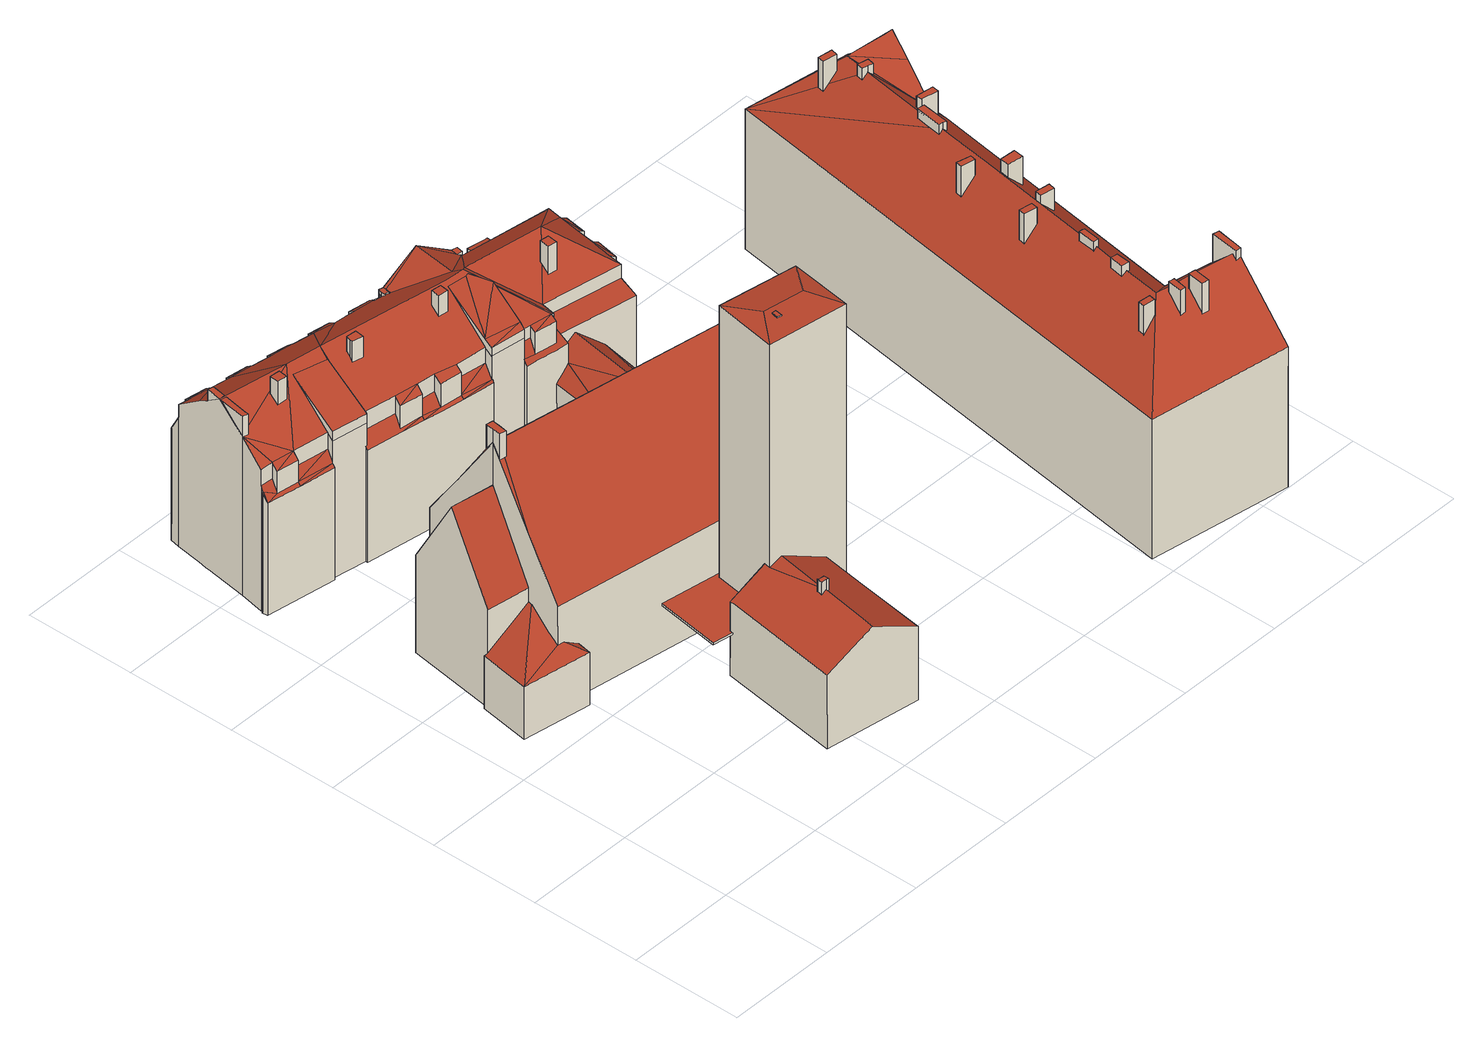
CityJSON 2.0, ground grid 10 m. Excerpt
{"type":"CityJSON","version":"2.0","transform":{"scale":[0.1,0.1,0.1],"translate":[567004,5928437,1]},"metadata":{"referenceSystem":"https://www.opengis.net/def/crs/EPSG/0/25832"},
"CityObjects":{
"building1":{"type":"Building","attributes":{"Grundfläche 2D":"136.813743","Grundhöhe NN":"1.705"},"children":["building1-1","building1-2","building1-3","building1-4"],"geometry":[{"type":"Solid","lod":"3","boundaries":[[[[0,1,2,3,4,5,6,7,8]],[[9,10,11,12,13,8,7,6]],[[12,1,0,8,7,8,13]],[[14,15,16]],[[17,16,15,18]],[[14,19,18,15]],[[17,18,19]],[[20,21,22,23,2,1,14,16,24,25]],[[11,26,27,28,29,19,14,1,12]],[[17,19,29,30]],[[25,24,16,17,30,20]],[[4,3,31,32,33,34,5]],[[9,6,5,34,35]],[[26,11,10,9,35,28,27]],[[31,3,2,23,22,21,33,32]],[[20,30,29,28,35,34,33,21]]]],"semantics":{"surfaces":[{"type":"RoofSurface"},{"type":"WallSurface"},{"type":"GroundSurface"}],"values":[[0,0,0,0,0,0,0,1,1,1,1,1,1,1,1,2]]}}]},
"building1-1":{"type":"BuildingInstallation","parents":["building1"],"geometry":[{"type":"MultiSurface","lod":"3","boundaries":[[[36,37,38,39,40,41,42]],[[43,44,38,37]],[[44,8,39,38]],[[45,40,39,8]],[[45,46,47,42,41,40]],[[0,48,43,37,36,42,47,13]]],"semantics":{"surfaces":[{"type":"RoofSurface"},{"type":"WallSurface"}],"values":[0,1,1,1,1,1]}}]},
"building1-2":{"type":"BuildingInstallation","parents":["building1"],"geometry":[{"type":"MultiSurface","lod":"3","boundaries":[[[49,50,51,52]],[[49,52,53]],[[50,49,53,54]],[[51,55,52]],[[51,50,54,55]]],"semantics":{"surfaces":[{"type":"RoofSurface"},{"type":"WallSurface"}],"values":[0,1,1,1,1]}}]},
"building1-3":{"type":"BuildingInstallation","parents":["building1"],"geometry":[{"type":"MultiSurface","lod":"3","boundaries":[[[56,57,58,26]],[[58,59,27,26]],[[57,56,60,61]],[[61,59,58,57]],[[26,27,60,56]],[[27,59,61,60]]],"semantics":{"surfaces":[{"type":"RoofSurface"},{"type":"WallSurface"},{"type":"OuterCeilingSurface"}],"values":[0,1,1,1,1,2]}}]},
"building1-4":{"type":"BuildingInstallation","parents":["building1"],"geometry":[{"type":"MultiSurface","lod":"3","boundaries":[[[62,63,31,23,24,64,65,66]],[[24,25,67,64]],[[63,68,32,31]],[[65,64,67,69]],[[31,32,22,23]],[[23,22,25,24]],[[66,65,69,70]],[[62,66,70,71]],[[63,62,71,68]],[[68,71,70,69,67,25,22,32]]],"semantics":{"surfaces":[{"type":"RoofSurface"},{"type":"WallSurface"},{"type":"OuterCeilingSurface"}],"values":[0,1,1,1,1,1,1,1,1,2]}}]},
"building2":{"type":"Building","attributes":{"Grundfläche 2D":"391.234930","Grundhöhe NN":"1.338"},"children":["building2-1","building2-2","building2-3"],"geometry":[{"type":"Solid","lod":"3","boundaries":[[[[72,73,74,75,76,77,78]],[[79,72,78,80]],[[81,82,78,77,83,84,85,86,87,88]],[[82,81,89,78]],[[80,78,89]],[[90,91,92,93,94]],[[95,96,97,91,90]],[[98,97,96]],[[99,100,101]],[[99,102,103,100]],[[104,105,103,102]],[[106,103,105,107,108]],[[109,110,111,76,75,74,73,102,99,101]],[[112,84,83,77,76,111,113,114]],[[88,87,86,85,84,112,115]],[[96,95,80,89,81,88,115,116,98]],[[95,90,80]],[[107,105,104,102,73,72,79,80,90,94]],[[97,98,116,117]],[[93,92,91,97,117,118,108]],[[93,108,107,94]],[[106,108,118,119]],[[103,106,119,120]],[[100,103,120,121]],[[101,100,121,109]],[[117,116,115,112,114,113,111,110,109,121,120,119,118]]]],"semantics":{"surfaces":[{"type":"RoofSurface"},{"type":"WallSurface"},{"type":"GroundSurface"}],"values":[[0,0,0,0,0,0,0,0,0,0,0,0,1,1,1,1,1,1,1,1,1,1,1,1,1,2]]}}]},
"building2-1":{"type":"BuildingInstallation","parents":["building2"],"geometry":[{"type":"MultiSurface","lod":"3","boundaries":[[[122,123,124,125,126,127]],[[128,123,122,79]],[[124,123,128,78]],[[129,125,124,78]],[[82,89,126,125,129]],[[89,80,127,126]],[[80,79,122,127]]],"semantics":{"surfaces":[{"type":"RoofSurface"},{"type":"WallSurface"}],"values":[0,1,1,1,1,1,1]}}]},
"building2-2":{"type":"BuildingInstallation","parents":["building2"],"geometry":[{"type":"MultiSurface","lod":"3","boundaries":[[[130,131,132,133]],[[130,133,134,135]],[[132,131,86]],[[135,134,85]],[[85,86,131,130,135]]],"semantics":{"surfaces":[{"type":"RoofSurface"},{"type":"WallSurface"}],"values":[0,0,1,1,1]}}]},
"building2-3":{"type":"BuildingInstallation","parents":["building2"],"geometry":[{"type":"MultiSurface","lod":"3","boundaries":[[[136,137,138,139,140]],[[141,137,136,142]],[[142,136,140,143,144]],[[140,139,145,143]],[[141,142,144,146]],[[138,147,137,141,146,148,149,145,139]],[[148,146,144,143,145,149]]],"semantics":{"surfaces":[{"type":"RoofSurface"},{"type":"WallSurface"},{"type":"OuterCeilingSurface"}],"values":[0,0,1,1,1,1,2]}}]},
"building3":{"type":"Building","attributes":{"Grundfläche 2D":"419.061663","Grundhöhe NN":"2.235"},"children":["building3-1","building3-2","building3-3","building3-4","building3-5","building3-6","building3-7"],"geometry":[{"type":"Solid","lod":"3","boundaries":[[[[150,151,152]],[[153,154,150]],[[154,155,151,150]],[[154,153,156,157]],[[158,154,157]],[[159,160,161,162,163,164]],[[165,166,167]],[[168,169,165]],[[169,166,165]],[[170,169,168]],[[166,169,171,172]],[[161,160,173,171,169,174]],[[175,173,160]],[[176,177,178]],[[179,177,176]],[[173,175,178,177,180,181,182,158,157,156,183,184,185,186,187,188]],[[189,190,181,180]],[[191,186,185]],[[192,186,191]],[[193,187,186]],[[194,195,187,193]],[[196,194,197,198,199]],[[198,195,194,196,199]],[[200,201,202,203,204,198,197]],[[201,205,206,202]],[[207,202,206]],[[208,204,203]],[[209,210,208]],[[210,204,208]],[[211,198,204]],[[212,213,195,198,211]],[[214,215,212,216,217]],[[212,215,218,213]],[[213,212,213,195]],[[195,213,218,187]],[[219,220,215,221,222]],[[219,223,218,215,220]],[[224,225,226,173,188,187,218,223,219]],[[227,228,229,225,224]],[[230,231,226]],[[231,173,226]],[[232,231,230]],[[233,234,235,236,171,173,231]],[[237,234,233]],[[238,234,237]],[[239,236,235]],[[240,236,239]],[[241,242,243,244,245,246,171,236]],[[247,248,241]],[[248,249,242,241]],[[250,248,247]],[[166,172,171,246]],[[251,252,253,254,255,256,257,258,259,260,261,262,263]],[[261,260,264]],[[265,266,263]],[[263,266,267,268,269,270]],[[270,251,263]],[[271,266,265]],[[272,273,274,275,276,277,276,278,279,266,271,280]],[[281,273,272]],[[282,283,281]],[[283,273,281]],[[284,283,282]],[[285,286,287,284]],[[283,284,287,288,289]],[[290,291,286,285]],[[291,292,293,294,295]],[[286,291,295,296,297]],[[298,299,300,293,292]],[[301,302,299]],[[302,300,299]],[[303,302,301]],[[304,305,303]],[[305,302,303]],[[304,306,307,305]],[[302,308,309,300]],[[293,310,311,294]],[[288,287,312,313]],[[314,273,283]],[[315,273,314]],[[316,278,276,317]],[[318,319,320,321,322,323,324,325]],[[326,320,319]],[[326,327,328,329,330]],[[330,320,326]],[[331,332,333,328]],[[333,329,328]],[[334,329,333]],[[335,329,334]],[[320,330,336,337]],[[338,339,340,341,342,343,344,345]],[[346,343,342]],[[344,347,348,345]],[[349,342,341]],[[350,342,349]],[[351,352,353,350,349]],[[261,353,352]],[[264,353,261]],[[264,354,355,353]],[[130,135,356,357]],[[358,356,135]],[[359,130,357,360]],[[131,130,359,361]],[[361,359,362]],[[363,364,365,366]],[[363,367,368]],[[368,364,363]],[[368,369,370,364]],[[371,372,369]],[[372,370,369]],[[373,370,372]],[[374,370,373]],[[375,184,183,153,150,152]],[[156,153,183]],[[158,182,376,155,154]],[[375,152,151,155,376,377]],[[164,378,175,160,159]],[[174,379,162,161]],[[379,380,378,164,163,162]],[[331,328,327,326,319,318,381,382]],[[332,331,382,383]],[[318,325,384,381]],[[167,366,365,165]],[[165,365,364,168]],[[168,364,370,170]],[[170,370,374,169]],[[169,374,373,174]],[[174,373,372,379]],[[324,378,380,379,372,385,384,325]],[[378,324,323,175]],[[175,323,322,178]],[[178,322,321,176]],[[179,176,321,320]],[[179,320,337,177]],[[177,337,336,180]],[[180,336,330,189]],[[190,189,330,329]],[[190,329,335,181]],[[181,335,334,182]],[[182,334,333,376]],[[386,345,375,377,376,333,332,383]],[[375,345,348,184]],[[184,348,347,185]],[[185,347,344,191]],[[191,344,343,192]],[[192,343,346,186]],[[186,346,342,193]],[[193,342,350,194]],[[194,350,353,197]],[[201,200,197,353,355,354]],[[387,264,260,205,201,354,388]],[[259,258,257,207,206,205,260]],[[202,207,257,256,255]],[[202,255,254,203]],[[209,208,203,254,253,252]],[[270,210,209,252,251]],[[267,204,210,270,269,268]],[[204,267,266,211]],[[278,316,212,211,266,279]],[[217,216,212,316,317,276]],[[276,275,217]],[[275,274,273,222,221,215,214,217]],[[222,273,315,219]],[[224,219,315,314]],[[224,314,283,227]],[[229,228,227,283,289,288]],[[229,288,313,225]],[[226,225,313,312]],[[226,312,287,230]],[[232,230,287,286]],[[232,286,297,231]],[[233,231,297,296]],[[233,296,295,237]],[[238,237,295,294]],[[238,294,311,234]],[[234,311,310,235]],[[235,310,293,239]],[[239,293,300,240]],[[240,300,309,236]],[[236,309,308,241]],[[241,308,302,247]],[[247,302,305,250]],[[250,305,307,248]],[[248,307,306,249]],[[166,389,390,366,167]],[[391,392,389,166,246,245,244,243,242,249,306,393,394,395]],[[338,345,386,396]],[[359,341,340,339,338,396,397,362]],[[341,359,360,349]],[[398,399,352,351,349,360,357,356]],[[261,352,399,400]],[[354,264,387,388]],[[265,263,262,261,400,401]],[[304,303,301,299,298,292,291,290,285,284,282,281,272,280,271,265,401,402]],[[306,304,402,393]],[[403,404,405,406,407,408,409,410,361,362,397]],[[358,135,130,131,361,410,411]],[[412,413,414,415,416,417,418,398,356,358,411]],[[363,366,390,419]],[[367,363,419,420]],[[368,367,420,421]],[[422,371,369,368,421]],[[372,371,422,385]],[[413,412,409,408]],[[418,417,404,403]],[[409,412,411,410]],[[419,390,389,392,391,395,394,393,402,401,400,399,398,418,403,397,396,386,383,382,381,384,385,422,421,420]],[[405,404,417,416]],[[416,415,406,405]],[[415,414,407,406]],[[414,413,408,407]]]],"semantics":{"surfaces":[{"type":"RoofSurface"},{"type":"WallSurface"},{"type":"GroundSurface"},{"type":"OuterCeilingSurface"}],"values":[[0,0,0,0,0,0,0,0,0,0,0,0,0,0,0,0,0,0,0,0,0,0,0,0,0,0,0,0,0,0,0,0,0,0,0,0,0,0,0,0,0,0,0,0,0,0,0,0,0,0,0,0,0,0,0,0,0,0,0,0,0,0,0,0,0,0,0,0,0,0,0,0,0,0,0,0,0,0,0,0,0,0,0,0,0,0,0,0,0,0,0,0,0,0,0,0,0,0,0,0,0,0,0,0,0,0,0,0,0,0,0,0,1,1,1,1,1,1,1,1,1,1,1,1,1,1,1,1,1,1,1,1,1,1,1,1,1,1,1,1,1,1,1,1,1,1,1,1,1,1,1,1,1,1,1,1,1,1,1,1,1,1,1,1,1,1,1,1,1,1,1,1,1,1,1,1,1,1,1,1,1,1,1,1,1,1,1,1,1,1,1,1,1,1,1,1,1,1,1,1,1,1,1,1,1,2,2,3,3,3,3]]}}]},
"building3-1":{"type":"BuildingInstallation","parents":["building3"],"geometry":[{"type":"MultiSurface","lod":"3","boundaries":[[[423,424,425,426,427,428]],[[426,425,429,430]],[[427,426,430,431]],[[432,423,428,427,431,433]],[[424,423,432,434]],[[425,424,434,429]]],"semantics":{"surfaces":[{"type":"RoofSurface"},{"type":"WallSurface"}],"values":[0,1,1,1,1,1]}}]},
"building3-2":{"type":"BuildingInstallation","parents":["building3"],"geometry":[{"type":"MultiSurface","lod":"3","boundaries":[[[435,436,437,438,439]],[[440,199,441,437,436,435]],[[442,438,437,441,196]],[[442,443,439,438]],[[443,440,435,439]]],"semantics":{"surfaces":[{"type":"RoofSurface"},{"type":"WallSurface"}],"values":[0,1,1,1,1]}}]},
"building3-3":{"type":"BuildingInstallation","parents":["building3"],"geometry":[{"type":"MultiSurface","lod":"3","boundaries":[[[444,445,214,446,447,448,449]],[[220,221,450,451,452,453,454,455,456,457]],[[217,445,444,449,212,216]],[[449,458,212]],[[445,217,214]],[[221,222,450]],[[451,450,222,219]],[[459,452,451,219]],[[223,460,455,454,453,452,459,461]],[[456,455,460,462]],[[456,462,457]],[[458,449,448,447,213]]],"semantics":{"surfaces":[{"type":"RoofSurface"},{"type":"WallSurface"}],"values":[0,0,1,1,1,1,1,1,1,1,1,1]}}]},
"building3-4":{"type":"BuildingInstallation","parents":["building3"],"geometry":[{"type":"MultiSurface","lod":"3","boundaries":[[[463,464,465,466]],[[466,465,467,468]],[[463,466,468,469]],[[464,463,469,470]],[[465,464,470,467]]],"semantics":{"surfaces":[{"type":"RoofSurface"},{"type":"WallSurface"}],"values":[0,1,1,1,1]}}]},
"building3-5":{"type":"BuildingInstallation","parents":["building3"],"geometry":[{"type":"MultiSurface","lod":"3","boundaries":[[[471,472,473,474,475,476,246]],[[477,478,246,479,480]],[[480,479,166,481]],[[481,172,482,477,480]],[[478,477,482]],[[483,484,474,473,472,471,485]],[[484,244,475,474]],[[246,476,475,244,245]],[[479,246,166]]],"semantics":{"surfaces":[{"type":"RoofSurface"},{"type":"WallSurface"}],"values":[0,0,1,1,1,1,1,1,1]}}]},
"building3-6":{"type":"BuildingInstallation","parents":["building3"],"geometry":[{"type":"MultiSurface","lod":"3","boundaries":[[[486,487,488,489,490]],[[488,487,279,491]],[[277,490,489,488,491,492]],[[486,490,277,278]],[[487,486,278,279]]],"semantics":{"surfaces":[{"type":"RoofSurface"},{"type":"WallSurface"}],"values":[0,1,1,1,1]}}]},
"building3-7":{"type":"BuildingInstallation","parents":["building3"],"geometry":[{"type":"MultiSurface","lod":"3","boundaries":[[[493,494,495,496]],[[496,495,497,498]],[[493,496,498,499]],[[494,493,499,500]],[[495,494,500,497]]],"semantics":{"surfaces":[{"type":"RoofSurface"},{"type":"WallSurface"}],"values":[0,1,1,1,1]}}]},
"building4":{"type":"Building","attributes":{"Grundfläche 2D":"519.005661","Grundhöhe NN":"1.230"},"children":["building4-1","building4-2","building4-3","building4-4","building4-5","building4-6","building4-7","building4-8","building4-9","building4-10","building4-11","building4-12","building4-13","building4-14"],"geometry":[{"type":"Solid","lod":"3","boundaries":[[[[501,502,503,504,505,506,507,508]],[[509,510,511,508,507,506,505,504]],[[512,513,514,515,516,517,518,519,520,521,508,511,522]],[[512,523,513]],[[524,525,513,523]],[[515,514,515,516]],[[526,527,528]],[[529,524,523]],[[530,524,529]],[[531,528,524,530]],[[527,524,528]],[[515,527,501,508,521,520,519,518,517,516]],[[513,527,515,514]],[[524,527,513,525]],[[510,509,504,503,502,532,533]],[[511,510,533,534]],[[522,511,534,535]],[[512,522,535,536]],[[531,530,529,523,512,536,537]],[[528,531,537,538]],[[526,528,538,539]],[[527,526,539,540]],[[501,527,540,541]],[[502,501,541,532]],[[535,534,533,532,541,540,539,538,537,536]]]],"semantics":{"surfaces":[{"type":"RoofSurface"},{"type":"WallSurface"},{"type":"GroundSurface"}],"values":[[0,0,0,0,0,0,0,0,0,0,0,0,0,0,1,1,1,1,1,1,1,1,1,1,2]]}}]},
"building4-1":{"type":"BuildingInstallation","parents":["building4"],"geometry":[{"type":"MultiSurface","lod":"3","boundaries":[[[542,543,544,545,546]],[[543,542,547,548]],[[525,549,544,543,548]],[[549,550,545,544]],[[546,545,550,513]],[[542,546,513,547]]],"semantics":{"surfaces":[{"type":"RoofSurface"},{"type":"WallSurface"}],"values":[0,1,1,1,1,1]}}]},
"building4-2":{"type":"BuildingInstallation","parents":["building4"],"geometry":[{"type":"MultiSurface","lod":"3","boundaries":[[[551,552,553,554,555]],[[553,552,556,557]],[[558,555,554,553,557,520]],[[551,555,558,559]],[[521,556,552,551,559]]],"semantics":{"surfaces":[{"type":"RoofSurface"},{"type":"WallSurface"}],"values":[0,1,1,1,1]}}]},
"building4-3":{"type":"BuildingInstallation","parents":["building4"],"geometry":[{"type":"MultiSurface","lod":"3","boundaries":[[[560,561,562,563,564]],[[560,564,565,515]],[[561,560,515,566]],[[562,561,566,567]],[[563,562,567,514,568]],[[564,563,568,565]]],"semantics":{"surfaces":[{"type":"RoofSurface"},{"type":"WallSurface"}],"values":[0,1,1,1,1,1]}}]},
"building4-4":{"type":"BuildingInstallation","parents":["building4"],"geometry":[{"type":"MultiSurface","lod":"3","boundaries":[[[569,570,571,572]],[[573,574,572,571]],[[569,572,574,575]],[[570,569,575,576]],[[571,570,576,573]]],"semantics":{"surfaces":[{"type":"RoofSurface"},{"type":"WallSurface"}],"values":[0,1,1,1,1]}}]},
"building4-5":{"type":"BuildingInstallation","parents":["building4"],"geometry":[{"type":"MultiSurface","lod":"3","boundaries":[[[577,578,579,580]],[[578,577,581,582]],[[579,578,582,583]],[[583,584,580,579]],[[584,581,577,580]]],"semantics":{"surfaces":[{"type":"RoofSurface"},{"type":"WallSurface"}],"values":[0,1,1,1,1]}}]},
"building4-6":{"type":"BuildingInstallation","parents":["building4"],"geometry":[{"type":"MultiSurface","lod":"3","boundaries":[[[585,586,587,588]],[[589,590,586,585]],[[591,587,586,590]],[[591,592,588,587]],[[589,585,588,592]]],"semantics":{"surfaces":[{"type":"RoofSurface"},{"type":"WallSurface"}],"values":[0,1,1,1,1]}}]},
"building4-7":{"type":"BuildingInstallation","parents":["building4"],"geometry":[{"type":"MultiSurface","lod":"3","boundaries":[[[593,594,595,596]],[[596,595,597,598]],[[593,596,598,599]],[[594,593,599,600]],[[595,594,600,597]]],"semantics":{"surfaces":[{"type":"RoofSurface"},{"type":"WallSurface"}],"values":[0,1,1,1,1]}}]},
"building4-8":{"type":"BuildingInstallation","parents":["building4"],"geometry":[{"type":"MultiSurface","lod":"3","boundaries":[[[601,602,603,604]],[[604,603,605,606]],[[601,604,606,607]],[[602,601,607,608]],[[603,602,608,605]]],"semantics":{"surfaces":[{"type":"RoofSurface"},{"type":"WallSurface"}],"values":[0,1,1,1,1]}}]},
"building4-9":{"type":"BuildingInstallation","parents":["building4"],"geometry":[{"type":"MultiSurface","lod":"3","boundaries":[[[609,610,611,612]],[[612,611,613,614]],[[609,612,614,615]],[[610,609,615,616]],[[611,610,616,613]]],"semantics":{"surfaces":[{"type":"RoofSurface"},{"type":"WallSurface"}],"values":[0,1,1,1,1]}}]},
"building4-10":{"type":"BuildingInstallation","parents":["building4"],"geometry":[{"type":"MultiSurface","lod":"3","boundaries":[[[617,618,619,620,621]],[[619,618,622,623]],[[624,621,620,619,623,518]],[[617,621,624,625]],[[519,622,618,617,625]]],"semantics":{"surfaces":[{"type":"RoofSurface"},{"type":"WallSurface"}],"values":[0,1,1,1,1]}}]},
"building4-11":{"type":"BuildingInstallation","parents":["building4"],"geometry":[{"type":"MultiSurface","lod":"3","boundaries":[[[626,627,628,629,630]],[[631,632,628,627]],[[630,629,628,632,633,634]],[[635,626,630,634]],[[635,631,627,626]]],"semantics":{"surfaces":[{"type":"RoofSurface"},{"type":"WallSurface"}],"values":[0,1,1,1,1]}}]},
"building4-12":{"type":"BuildingInstallation","parents":["building4"],"geometry":[{"type":"MultiSurface","lod":"3","boundaries":[[[636,637,638,639]],[[640,641,639,638]],[[636,639,641,642]],[[642,643,637,636]],[[638,637,643,640]]],"semantics":{"surfaces":[{"type":"RoofSurface"},{"type":"WallSurface"}],"values":[0,1,1,1,1]}}]},
"building4-13":{"type":"BuildingInstallation","parents":["building4"],"geometry":[{"type":"MultiSurface","lod":"3","boundaries":[[[644,645,646,647]],[[504,509,645,644,503]],[[509,648,646,645]],[[648,649,505,650,647,646]],[[644,647,650,503]]],"semantics":{"surfaces":[{"type":"RoofSurface"},{"type":"WallSurface"}],"values":[0,1,1,1,1]}}]},
"building4-14":{"type":"BuildingInstallation","parents":["building4"],"geometry":[{"type":"MultiSurface","lod":"3","boundaries":[[[651,652,653,654]],[[653,652,655,656]],[[654,653,656,657]],[[651,654,657,658]],[[652,651,658,655]]],"semantics":{"surfaces":[{"type":"RoofSurface"},{"type":"WallSurface"}],"values":[0,1,1,1,1]}}]}
},
"vertices":[
[223,103,102],[220,151,97],[221,157,97],[188,162,78],[188,159,78],[172,52,78],[215,45,102],[224,98,102],[224,99,102],[259,39,78],[268,102,78],[274,143,78],[232,150,102],[224,103,102],[220,151,312],[242,177,316],[229,209,312],[301,197,312],[280,171,316],[293,140,312],[229,209,7],[221,157,7],[221,157,48],[221,157,50],[229,209,50],[229,209,48],[274,143,48],[274,143,46],[274,143,7],[293,140,7],[301,197,7],[188,162,50],[188,162,48],[188,162,7],[172,52,7],[259,39,7],
[221,103,112],[220,104,112],[219,99,112],[224,99,112],[226,98,112],[226,99,112],[226,103,112],[220,104,100],[219,99,100],[226,98,101],[226,99,101],[226,103,101],[221,103,100],
[245,171,316],[244,165,316],[248,164,316],[249,171,316],[245,171,315],[244,165,315],[248,164,315],
[268,102,48],[283,100,48],[289,141,48],[289,141,46],[268,102,46],[283,100,46],
[169,162,50],[188,159,50],[239,207,50],[240,212,50],[178,221,50],[239,207,48],[188,159,48],[240,212,48],[178,221,48],[169,162,48],
[84,269,149],[79,236,100],[178,221,100],[302,202,100],[305,201,100],[317,273,211],[96,309,211],[89,302,199],[90,310,211],[96,350,149],[96,316,201],[317,274,210],[328,345,102],[313,348,102],[288,352,102],[273,354,102],[102,383,100],[91,317,200],[90,310,170],[51,316,170],[45,275,98],[45,275,97],[84,269,97],[90,310,169],[91,317,157],[57,357,97],[96,350,97],[85,235,63],[97,220,54],[99,233,54],[79,236,63],[35,230,54],[80,246,70],[83,265,84],[42,276,54],[84,269,84],[45,275,55],[99,233,3],[302,202,3],[305,201,3],[328,345,3],[317,273,3],[317,274,3],[102,383,3],[96,350,3],[57,357,3],[45,275,3],[42,276,3],[35,230,3],[97,220,3],
[89,302,224],[95,301,224],[96,309,224],[97,316,224],[91,317,224],[90,310,224],[95,301,199],[97,316,201],
[300,350,115],[288,352,103],[290,349,105],[299,341,115],[310,346,105],[313,348,103],
[341,271,69],[317,274,69],[317,273,69],[313,251,56],[338,248,56],[320,298,56],[344,295,56],[338,248,54],[344,295,54],[313,251,54],[320,298,54],[317,274,68],[317,274,54],[317,273,54],
[255,429,158],[223,428,154],[254,424,154],[260,460,176],[223,435,158],[222,428,154],[249,475,183],[247,475,182],[229,477,182],[105,453,157],[110,491,178],[79,498,179],[72,452,154],[103,447,154],[104,447,154],[20,466,149],[13,489,165],[9,467,148],[19,460,144],[40,463,149],[39,457,144],[80,505,185],[18,491,166],[112,500,185],[73,458,149],[105,453,150],[136,442,144],[158,445,150],[137,448,150],[157,439,144],[175,443,150],[195,439,149],[223,435,150],[260,460,173],[255,429,149],[265,428,149],[285,425,149],[248,479,185],[230,481,185],[174,436,145],[194,433,145],[264,422,146],[284,419,146],[287,424,149],[289,437,149],[255,484,180],[309,455,165],[362,424,149],[328,473,180],[311,457,167],[364,437,149],[364,438,149],[368,458,149],[370,474,149],[373,494,149],[370,436,145],[370,437,145],[374,457,145],[374,473,147],[376,473,145],[379,493,145],[375,507,149],[292,519,149],[291,519,150],[288,526,153],[254,531,176],[292,521,149],[293,525,149],[249,491,176],[217,532,149],[222,532,153],[222,535,153],[218,536,149],[220,529,152],[210,533,150],[191,536,149],[172,538,149],[211,539,145],[192,542,145],[191,542,145],[173,545,144],[152,542,149],[153,548,144],[133,545,149],[113,548,149],[94,551,149],[74,554,149],[133,551,144],[114,554,144],[95,557,144],[75,560,144],[55,557,149],[21,539,167],[19,531,173],[19,529,174],[19,528,175],[17,515,185],[56,563,144],[36,560,149],[24,562,149],[36,566,144],[378,486,123],[376,473,123],[374,473,127],[370,474,137],[368,458,137],[372,458,127],[374,457,123],[372,447,123],[370,437,124],[370,436,124],[372,436,120],[375,457,120],[380,493,120],[369,437,127],[383,514,120],[375,507,137],[373,494,137],[377,494,127],[378,494,126],[379,493,123],[323,523,120],[255,534,120],[218,536,128],[285,526,126],[293,525,126],[293,524,128],[304,525,123],[303,518,137],[322,515,137],[304,526,120],[218,540,120],[212,541,120],[211,539,125],[192,544,120],[174,547,120],[153,548,125],[173,545,125],[191,542,126],[192,542,126],[154,550,120],[134,554,120],[114,557,120],[95,557,125],[114,554,126],[133,551,125],[133,545,137],[152,542,137],[95,560,120],[76,563,120],[75,560,126],[57,566,120],[56,563,125],[37,569,120],[26,571,120],[36,566,126],[24,562,137],[36,560,137],[55,557,137],[74,554,137],[94,551,137],[113,548,137],[172,538,137],[191,536,137],[210,533,137],[217,532,137],[292,519,137],[292,521,135],[103,445,120],[136,440,120],[157,439,123],[136,442,122],[137,448,133],[105,453,133],[104,447,123],[103,447,123],[157,437,120],[174,434,120],[194,431,120],[194,433,123],[174,436,122],[223,427,120],[223,428,123],[222,428,123],[223,435,135],[195,439,135],[175,443,133],[158,445,133],[254,421,120],[264,420,120],[282,417,120],[294,416,120],[287,424,137],[284,419,125],[264,422,125],[254,424,125],[285,425,138],[265,428,137],[255,429,137],[296,428,120],[289,437,136],[312,425,120],[369,415,120],[362,424,136],[364,438,135],[364,437,135],[340,420,88],[312,425,115],[327,345,88],[294,416,101],[296,428,101],[273,354,88],[282,417,88],[9,465,128],[19,460,123],[20,466,133],[9,467,133],[8,465,128],[8,460,120],[39,455,120],[39,457,123],[72,450,120],[72,452,123],[73,458,133],[40,463,133],[254,424,146],[222,428,146],[223,428,146],[104,447,145],[72,452,145],[103,447,145],[103,445,12],[223,427,12],[223,428,12],[103,447,12],[72,452,12],[254,424,12],[369,437,12],[364,438,12],[13,489,12],[9,467,12],[19,529,12],[19,528,12],[24,562,12],[21,539,12],[19,531,12],[254,421,12],[282,417,12],[340,420,12],[369,415,12],[372,436,12],[383,514,12],[26,571,12],[278,387,12],[278,387,35],[277,381,40],[276,373,42],[274,364,40],[274,358,35],[274,358,12],[273,354,12],[327,345,12],[328,349,12],[328,349,35],[329,356,40],[330,364,42],[331,373,40],[333,379,35],[333,379,12],[9,465,12],[8,465,12],[8,460,12],[72,450,12],
[135,478,192],[136,486,192],[127,487,192],[126,483,192],[125,480,192],[129,479,192],[127,487,177],[126,483,174],[125,480,171],[135,478,171],[129,479,171],[136,486,177],
[317,456,187],[311,457,187],[309,457,187],[308,448,187],[316,447,187],[317,456,167],[309,457,167],[308,448,160],[316,447,160],
[292,521,153],[293,525,153],[287,521,153],[287,519,153],[291,519,153],[292,519,153],[218,536,153],[217,532,153],[217,529,153],[218,529,153],[220,529,153],[221,528,153],[221,531,153],[222,530,153],[292,519,150],[217,529,152],[221,528,152],[218,529,152],[221,531,152],
[216,466,192],[217,474,192],[208,475,192],[207,467,192],[208,475,178],[207,467,172],[216,466,172],[217,474,178],
[22,515,185],[24,526,185],[24,527,185],[24,528,185],[19,529,185],[19,528,185],[18,491,185],[22,514,185],[13,489,185],[18,488,185],[18,488,165],[18,491,167],[24,527,175],[24,528,175],[24,526,176],
[303,518,146],[322,515,146],[323,522,145],[320,522,145],[304,525,145],[323,522,123],[320,522,123],
[62,489,193],[63,497,193],[54,498,193],[53,490,193],[54,498,176],[53,490,170],[62,489,171],[63,497,177],
[500,21,137],[629,1,137],[636,54,190],[637,57,194],[631,58,194],[592,65,194],[575,67,194],[560,70,194],[640,79,172],[644,112,137],[621,116,137],[650,367,148],[609,399,194],[600,338,194],[597,314,194],[588,255,194],[587,247,194],[573,155,194],[571,139,194],[567,117,194],[565,104,194],[659,365,137],[650,371,147],[613,423,194],[610,405,194],[666,469,137],[568,484,137],[665,462,143],[655,400,177],[658,418,194],[661,439,169],[629,1,2],[644,112,2],[621,116,2],[659,365,2],[650,367,2],[661,439,2],[665,462,2],[666,469,2],[568,484,2],[500,21,2],
[614,398,200],[615,404,200],[605,406,200],[604,400,200],[609,399,200],[614,398,189],[615,404,189],[605,406,189],[604,400,189],
[561,105,200],[568,104,200],[569,117,200],[567,117,200],[563,118,200],[568,104,192],[569,117,192],[563,118,190],[561,105,190],
[597,314,200],[600,313,200],[603,338,200],[597,339,200],[593,314,200],[593,314,191],[600,313,191],[603,338,192],[597,339,190],
[607,349,200],[607,344,200],[622,341,200],[623,347,200],[622,341,172],[623,347,172],[607,349,189],[607,344,189],
[591,59,203],[585,60,203],[583,45,203],[589,44,203],[591,59,189],[585,60,188],[583,45,173],[589,44,173],
[570,197,200],[571,203,200],[559,205,200],[558,199,200],[570,197,184],[571,203,184],[559,205,171],[558,199,171],
[569,276,200],[568,270,200],[581,268,200],[582,273,200],[581,268,185],[582,273,186],[569,276,171],[568,270,171],
[608,253,200],[594,254,200],[593,246,200],[607,244,200],[593,246,187],[607,244,172],[608,253,173],[594,254,187],
[583,210,200],[582,204,200],[595,202,200],[596,208,200],[595,202,178],[596,208,178],[583,210,192],[582,204,192],
[568,139,200],[573,139,200],[575,154,200],[573,155,200],[570,155,200],[573,139,192],[575,154,192],[570,155,191],[568,139,191],
[567,52,202],[572,52,202],[574,65,202],[572,65,202],[569,66,202],[572,52,178],[574,65,192],[572,65,192],[569,66,192],[567,52,178],
[592,433,200],[591,427,200],[604,425,200],[605,431,200],[604,425,184],[605,431,184],[592,433,171],[591,427,171],
[636,54,199],[640,79,199],[634,80,199],[631,54,199],[634,80,172],[634,77,175],[631,54,190],
[539,69,199],[538,63,199],[549,62,199],[550,68,199],[538,63,171],[549,62,184],[550,68,184],[539,69,171]
]}
